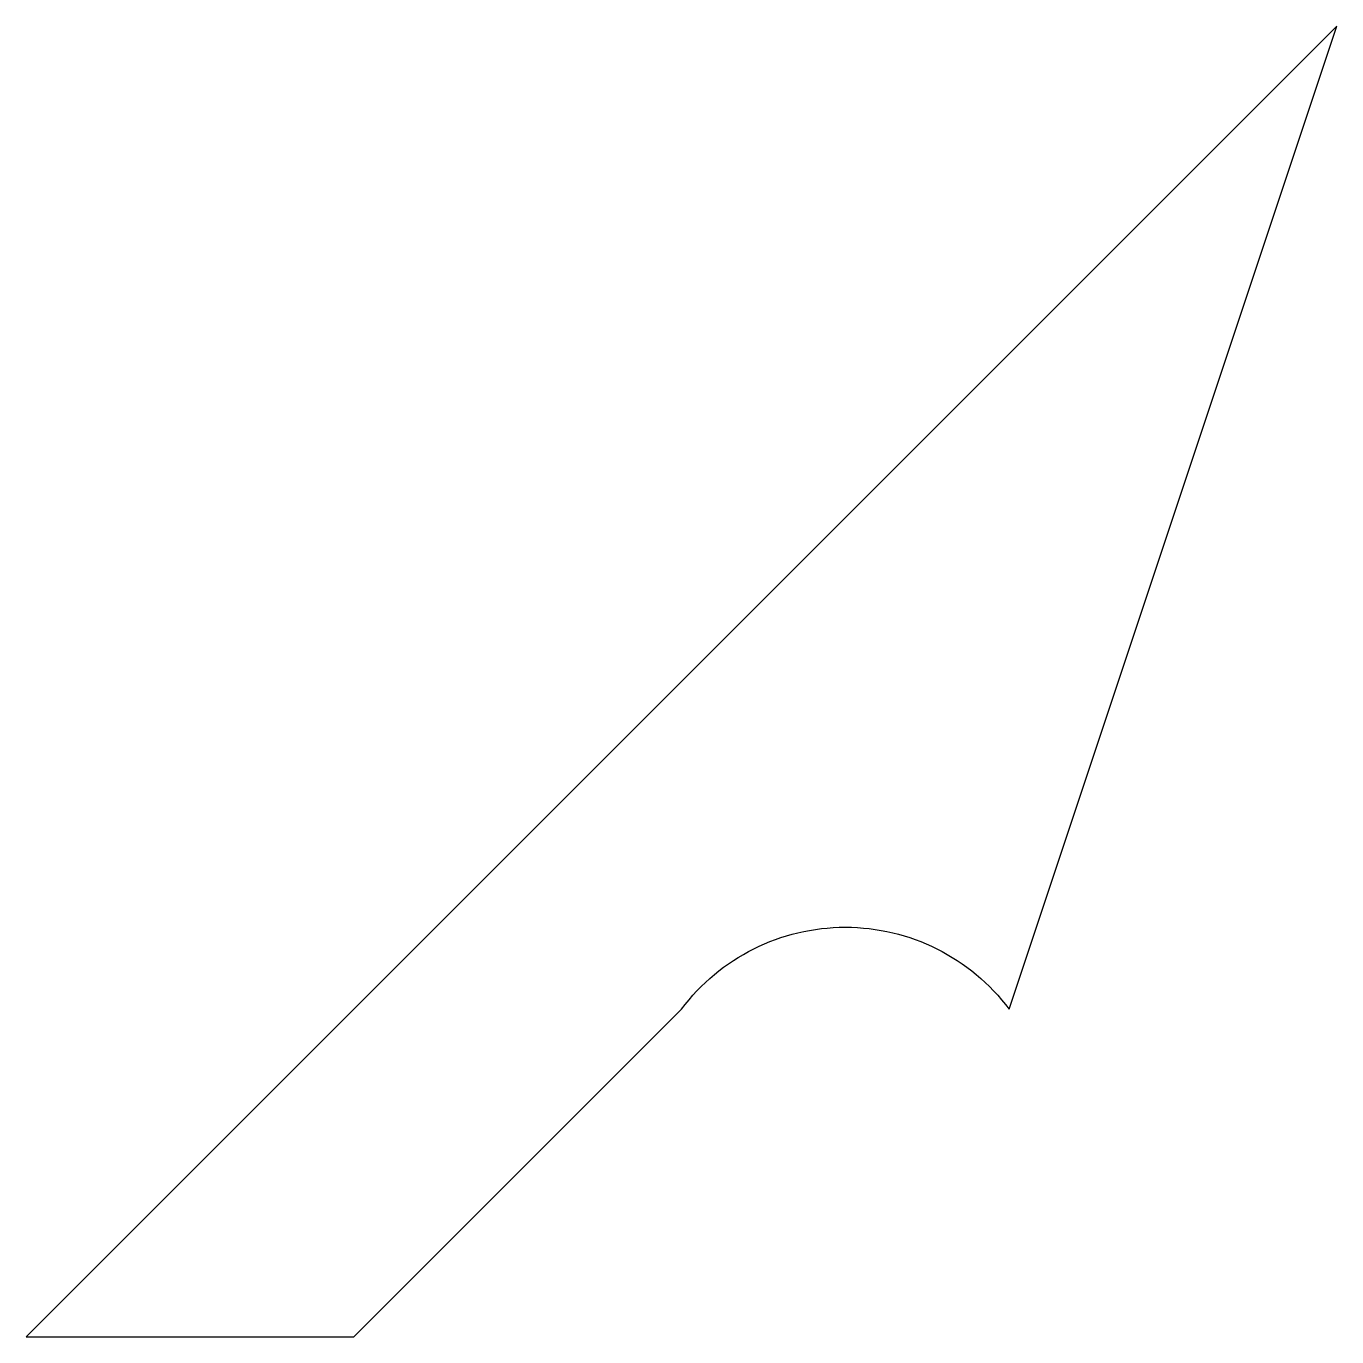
# Model space of a CAD drawing. Extents: x 0 to 4, y 0 to 4.
import ezdxf

# ---------------------------------------------------------------- set-up
doc = ezdxf.new("R2010")
doc.units = 0

msp = doc.modelspace()

# ---------------------------------------------------------------- linework, layer by layer
msp.add_lwpolyline([(0, 0), (1, 0), (2, 1, -0.5), (3, 1), (4, 4)], format="xyb", close=True)

doc.saveas('drawing.dxf')
